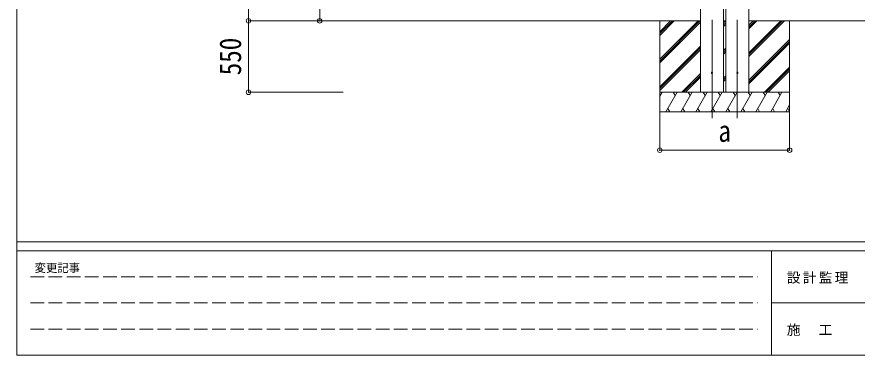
# Model space of a CAD drawing. Units: millimetres at full size; details may follow other scales. Extents: x -9783 to 9892, y -6828 to 6752.
# Drawn here: x -9783 to -3309, y -6828 to -4220 of the extents above; entities that cross this region are included whole.
import ezdxf
from ezdxf.enums import TextEntityAlignment as Align

# ---------------------------------------------------------------- set-up
doc = ezdxf.new("R2010")
doc.units = ezdxf.units.MM
doc.header["$LTSCALE"] = 35
doc.header["$PDMODE"] = 32
doc.header["$PDSIZE"] = 35
doc.linetypes.add('DASHED3', pattern=[4, 3, -1])
for name, color, linetype, lineweight in [('0-0_0', 7, 'Continuous', 9), ('0-1_本体', 4, 'Continuous', 9), ('0-2_部品', 7, 'Continuous', 9), ('0-8_PARTS2', 2, 'Continuous', 9), ('0-A_寸法', 6, 'Continuous', 9), ('F-0_240', 7, 'Continuous', 9)]:
    doc.layers.add(name, color=color, linetype=linetype, lineweight=lineweight)
doc.styles.add('ＭＳ ゴシック', font='')
doc.styles.get('ＭＳ ゴシック').set_extended_font_data('MS Gothic')

msp = doc.modelspace()

# ---------------------------------------------------------------- linework, layer by layer
at = {"layer": '0-0_0'}
for p, q in [((-7333.64, -4251.47), (-4516.65, -4251.47)), ((-4829.66, -4560.94), (-4520.19, -4251.47)), ((-4829.66, -4546.8), (-4534.34, -4251.47)), ((-4829.66, -4362.95), (-4718.18, -4251.47)), ((-4829.66, -4348.81), (-4732.33, -4251.47)), ((-4829.66, -4334.66), (-4746.47, -4251.47)), ((-4829.66, -4251.47), (-4829.66, -4951.47)), ((-4829.66, -4575.08), (-4516.65, -4262.07)), ((-4338.3, -4251.47), (-4322.3, -4251.47)), ((-4338.3, -4267.57), (-4322.3, -4251.57)), ((-4338.3, -4281.71), (-4322.3, -4265.72)), ((-4143.15, -4284.55), (-4110.07, -4251.47)), ((-4143.15, -4298.69), (-4095.93, -4251.47)), ((-4143.15, -4312.83), (-4081.78, -4251.47)), ((-4143.15, -4510.82), (-3883.79, -4251.47)), ((-4143.15, -4496.68), (-3897.93, -4251.47)), ((-4143.15, -4524.96), (-3869.65, -4251.47)), ((-4143.15, -4251.47), (-1326.97, -4251.47)), ((-3829.66, -4251.47), (-3829.66, -4951.47)), ((-4338.3, -4295.86), (-4322.3, -4279.86)), ((-4143.15, -4708.81), (-3829.66, -4395.33)), ((-4829.66, -4758.93), (-4516.65, -4445.92)), ((-4829.66, -4773.07), (-4516.65, -4460.06)), ((-4337.94, -4479.34), (-4321.39, -4462.79)), ((-4143.15, -4722.95), (-3829.66, -4409.47)), ((-4143.15, -4737.1), (-3829.66, -4423.62)), ((-4829.66, -4787.21), (-4516.65, -4474.2)), ((-4337.94, -4493.48), (-4321.39, -4476.93)), ((-4337.94, -4507.62), (-4321.39, -4491.08)), ((-4660.07, -4801.47), (-4516.65, -4658.05)), ((-4023.67, -4801.47), (-3829.66, -4607.46)), ((-4009.53, -4801.47), (-3829.66, -4621.61)), ((-3995.39, -4801.47), (-3829.66, -4635.75)), ((-4645.93, -4801.47), (-4516.65, -4672.19)), ((-4631.79, -4801.47), (-4516.65, -4686.33)), ((-4337.94, -4691.47), (-4321.39, -4674.92)), ((-4337.94, -4705.61), (-4321.39, -4689.07)), ((-4337.94, -4719.76), (-4321.39, -4703.21)), ((-4829.66, -4831.71), (-4812.21, -4801.47)), ((-3829.66, -4801.47), (-4829.66, -4801.47)), ((-4827.21, -4827.45), (-4829.66, -4823.2)), ((-4783.34, -4951.47), (-4696.74, -4801.47)), ((-4711.74, -4827.45), (-4726.74, -4801.47)), ((-4667.87, -4951.47), (-4581.27, -4801.47)), ((-4596.27, -4827.45), (-4611.27, -4801.47)), ((-4552.4, -4951.47), (-4465.8, -4801.47)), ((-4480.8, -4827.45), (-4495.8, -4801.47)), ((-4436.93, -4951.47), (-4350.33, -4801.47)), ((-4365.33, -4827.45), (-4380.33, -4801.47)), ((-4321.46, -4951.47), (-4234.86, -4801.47)), ((-4249.86, -4827.45), (-4264.86, -4801.47)), ((-4205.99, -4951.47), (-4119.39, -4801.47)), ((-4134.39, -4827.45), (-4149.39, -4801.47)), ((-4090.52, -4951.47), (-4003.92, -4801.47)), ((-4033.92, -4801.47), (-4018.92, -4827.45)), ((-3975.05, -4951.47), (-3888.45, -4801.47)), ((-3903.45, -4827.45), (-3918.45, -4801.47)), ((-3859.58, -4951.47), (-3829.66, -4899.66)), ((-4829.66, -4951.47), (-3829.66, -4951.47)), ((-4768.34, -4925.49), (-4753.34, -4951.47)), ((-4652.87, -4925.49), (-4637.87, -4951.47)), ((-4537.4, -4925.49), (-4522.4, -4951.47)), ((-4421.93, -4925.49), (-4406.93, -4951.47)), ((-4306.46, -4925.49), (-4291.46, -4951.47)), ((-4190.99, -4925.49), (-4175.99, -4951.47)), ((-4075.52, -4925.49), (-4060.52, -4951.47)), ((-3960.05, -4925.49), (-3945.05, -4951.47)), ((-3844.58, -4925.49), (-3829.66, -4951.47))]:
    msp.add_line(p, q, dxfattribs=at)
at = {"layer": '0-1_本体'}
for p, q in [((-4516.3, -1621.48), (-4516.3, -4801.48)), ((-4144.3, -1621.48), (-4144.3, -4801.48)), ((-4338.3, -4801.48), (-4338.3, -1800.04)), ((-4322.3, -4801.48), (-4322.3, -1800.04))]:
    msp.add_line(p, q, dxfattribs=at)
at = {"layer": '0-2_部品', "color": 4}
for centre in [(-4427.65, -4651.48), (-4232.15, -4651.48)]:
    msp.add_circle(centre, 4.5, dxfattribs=at)
at = {"layer": '0-8_PARTS2'}
for p, q in [((-4427.3, -4242.26), (-4427.3, -5001.47)), ((-4233.3, -4242.26), (-4233.3, -5001.47))]:
    msp.add_line(p, q, dxfattribs=at)
at = {"layer": '0-A_寸法'}
for p, q in [((-7997.88, -4251.47), (-7997.88, -1648.47)), ((-7449.91, -4251.47), (-7449.91, -1751.47)), ((-7997.88, -4801.47), (-7997.88, -4251.47)), ((-7997.88, -4251.47), (-7269.76, -4251.47)), ((-7997.88, -4801.47), (-7269.76, -4801.47)), ((-4829.66, -5007.88), (-4829.66, -4951.47)), ((-4829.66, -5247.86), (-4829.66, -4951.47)), ((-3829.66, -5247.86), (-3829.66, -4951.47)), ((-4829.66, -5247.86), (-3829.66, -5247.86))]:
    msp.add_line(p, q, dxfattribs=at)
for p in [(-7997.88, -4251.47), (-7449.91, -4251.47), (-7997.88, -4801.47), (-4829.66, -5247.86), (-3829.66, -5247.86)]:
    msp.add_point(p, dxfattribs=at)
at = {"layer": 'F-0_240', "color": 5}
for p, q in [((-9783.03, 6751.9), (-9783.03, -6828.1)), ((-9783.03, -5953.1), (9396.97, -5953.1)), ((-9783.03, -6023.1), (6285.75, -6023.1)), ((-3969.25, -6023.1), (-3969.25, -6828.1)), ((-3969.25, -6425.6), (3205.75, -6425.6)), ((-9783.03, -6828.1), (9396.97, -6828.1))]:
    msp.add_line(p, q, dxfattribs=at)
at = {"layer": 'F-0_240', "color": 4, "linetype": 'DASHED3'}
for p, q in [((-9678.03, -6224.35), (-4074.25, -6224.35)), ((-9678.03, -6425.6), (-4074.25, -6425.6)), ((-9678.03, -6626.85), (-4074.25, -6626.85))]:
    msp.add_line(p, q, dxfattribs=at)

# ---------------------------------------------------------------- texts
at = {"layer": '0-A_寸法', "color": 7, "style": 'ＭＳ ゴシック', "width": 0.85}
msp.add_text('550', height=166.8, rotation=90, dxfattribs=at).set_placement((-8004.88, -4670.85), align=Align.BOTTOM_LEFT)
msp.add_text('a', height=166.8, dxfattribs=at).set_placement((-4378.43, -5233.48), align=Align.BOTTOM_LEFT)
at = {"layer": 'F-0_240', "style": 'ＭＳ ゴシック'}
msp.add_text('変更記事', height=64.15, dxfattribs=at).set_placement((-9646.27, -6206.85), align=Align.BOTTOM_LEFT)
at = {"layer": 'F-0_240', "char_height": 76.98, "attachment_point": 7, "style": 'ＭＳ ゴシック'}
for s, insert in [('\\T1.17;設計監理', (-3851.04, -6276.85)), ('\\T1.17;施\u3000工', (-3851.04, -6679.35))]:
    msp.add_mtext(s, dxfattribs=dict(at, insert=insert))

doc.saveas('drawing.dxf')
